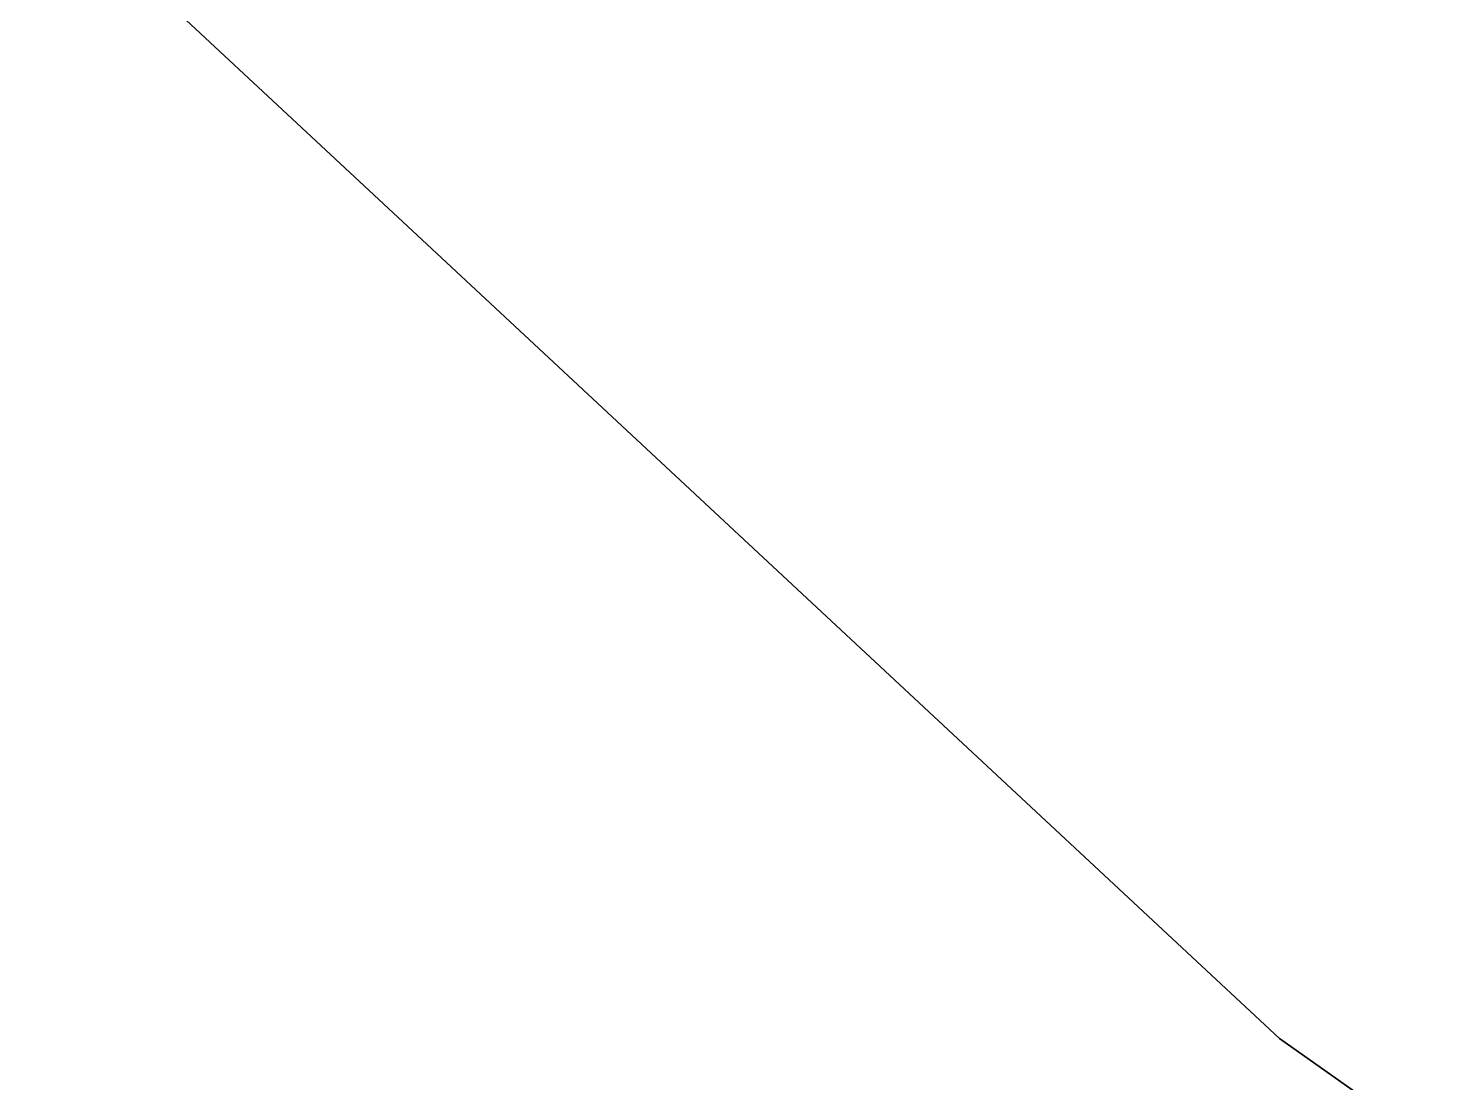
# Model space of a CAD drawing. Header units: metres. Extents: x -2743 to 126, y 13385 to 13916.
# Drawn here: x -1913.425 to -1912.578, y 13651.473 to 13652.111 of the extents above; entities that cross this region are included whole.
import ezdxf

# ---------------------------------------------------------------- set-up
doc = ezdxf.new("R2010")
doc.units = ezdxf.units.M
doc.layers.add('link-улица Берзарина_Покрытия — Новые$0$ДВ_ПП_Тип6_У_ТР_3м за счет Газона', color=7, linetype='Continuous')
doc.layers.add('output[1-12]_3_ДЖКХ-24_03233tp$0$Топографические объекты', color=7, linetype='Continuous')

msp = doc.modelspace()

# ---------------------------------------------------------------- linework, layer by layer
at = {"layer": 'link-улица Берзарина_Покрытия — Новые$0$ДВ_ПП_Тип6_У_ТР_3м за счет Газона'}
for points in [[(-1916.286, 13661.366), (-1920.77685, 13663.94086), (-1921.05696, 13662.78159), (-1919.72738, 13662.01023), (-1919.24957, 13661.66624), (-1918.85151, 13661.23993), (-1918.54344, 13660.74466), (-1918.33562, 13660.1938), (-1916.78768, 13654.43298), (-1916.38261, 13653.3528), (-1915.78452, 13652.3784), (-1915.0125, 13651.53512), (-1914.08562, 13650.84827), (-1913.55846, 13650.53179), (-1913.03078, 13650.21616), (-1912.50259, 13649.9014), (-1911.97389, 13649.58748), (-1911.21577, 13650.6299), (-1912.26298, 13651.21448), (-1912.66895, 13651.50022), (-1913.18707, 13651.98295), (-1915.75182, 13654.3725), (-1916.286, 13661.366)], [(-1912.97136, 13653.0955), (-1913.43431, 13653.4389), (-1913.81991, 13653.86038), (-1914.11865, 13654.34729), (-1914.321, 13654.88702), (-1915.6449, 13659.81406), (-1915.67825, 13660.03087), (-1915.66396, 13660.24722), (-1915.60339, 13660.45541), (-1915.49789, 13660.64773), (-1914.79445, 13661.65078), (-1914.814, 13661.911), (-1915.507, 13662.452), (-1916.286, 13661.366), (-1915.75182, 13654.3725), (-1913.18707, 13651.98295), (-1912.66895, 13651.50022), (-1912.26298, 13651.21448), (-1911.21577, 13650.6299), (-1910.49693, 13651.61831), (-1911.1166, 13651.98584), (-1911.73556, 13652.35454), (-1912.35381, 13652.72443), (-1912.97136, 13653.0955)]]:
    msp.add_lwpolyline(points, close=True, dxfattribs=at)
at = {"layer": 'output[1-12]_3_ДЖКХ-24_03233tp$0$Топографические объекты'}
msp.add_lwpolyline([(-1912.66895, 13651.50022), (-1913.18707, 13651.98295)], dxfattribs=at)

doc.saveas('drawing.dxf')
